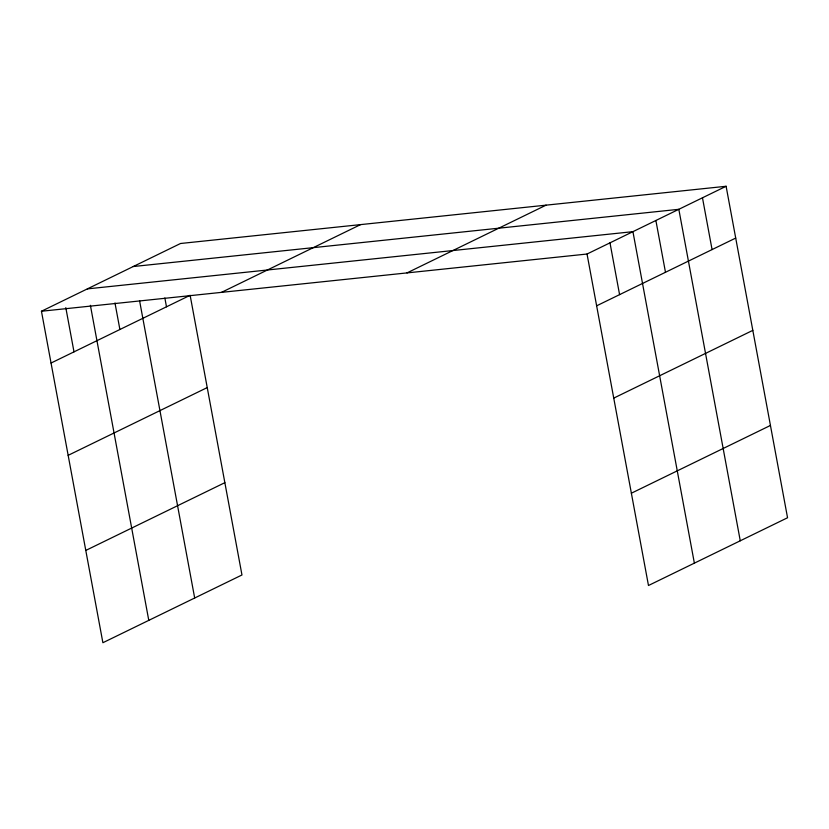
<?xml version="1.0" encoding="UTF-8"?>
<svg xmlns="http://www.w3.org/2000/svg" width="829" height="829" viewBox="0 0 829 829"><rect width="100%" height="100%" fill="white"/><g stroke="black" fill="none" stroke-linecap="round" stroke-linejoin="round"><path stroke-width="1.24" d="M51.046 363.04L190.131 295.29L241.964 574.974L102.889 642.724L41.45 311.248L180.525 243.498L726.111 186.276L787.55 517.752L648.475 585.502L587.036 254.026L726.111 186.276M221.498 292.368L360.574 224.607M406.998 272.907L546.073 205.157M68.154 455.339L207.229 387.589M85.781 550.435L224.856 482.675M596.631 305.818L735.717 238.068M613.74 398.117L752.815 330.367M631.366 493.214L770.442 425.453M133.241 266.534L678.827 209.312L740.266 540.788M87.346 288.886L632.931 231.664L694.37 563.15M41.45 311.248L587.036 254.026M702.474 197.789L712.07 249.581M655.884 220.483L665.48 272.275M609.989 242.845L619.584 294.637M164.847 297.963L166.484 306.803M139.562 300.637L194.68 598.01M114.972 302.968L119.894 329.496M90.392 305.31L148.785 620.372M65.802 307.642L73.999 351.859"/></g></svg>
